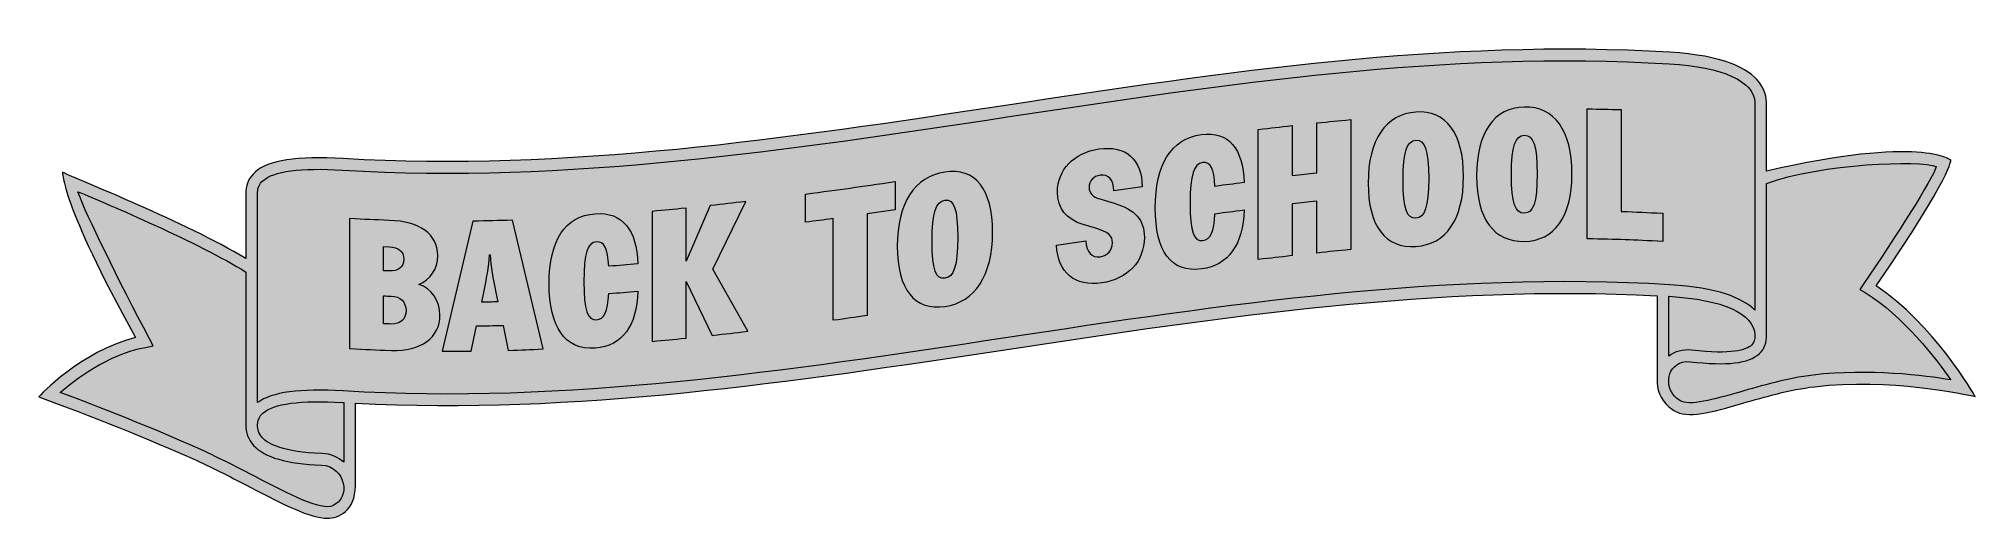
# Model space of a CAD drawing. Header units: inches. Extents: x -0.08 to 4.08, y -2.62 to -1.59.
import ezdxf

# ---------------------------------------------------------------- set-up
doc = ezdxf.new("R2010")
doc.units = ezdxf.units.IN
doc.header["$MEASUREMENT"] = 0
doc.layers.add('Back to School', color=7, linetype='Continuous', lineweight=0)

msp = doc.modelspace()

# ---------------------------------------------------------------- hatches: boundary and pattern name
at = {"layer": 'Back to School', "true_color": 0xf8e0c5, "transparency": 33554687}
h = msp.add_hatch(color=254, dxfattribs=at)
h.dxf.hatch_style = 2
edge = h.paths.add_edge_path()
edge.add_spline(control_points=[(4.083, -2.3579), (4.063, -2.3538), (3.8981, -2.3173), (3.7378, -2.3369), (3.6833, -2.3435), (3.6303, -2.3589), (3.5836, -2.3724), (3.5144, -2.3924), (3.4645, -2.4068), (3.4352, -2.388), (3.4352, -2.388), (3.4323, -2.3861), (3.4323, -2.3861), (3.4096, -2.3711), (3.4, -2.3495), (3.399, -2.329), (3.399, -2.329), (3.399, -2.3272), (3.399, -2.3272), (3.3989, -2.325), (3.3988, -2.3228), (3.399, -2.3207), (3.399, -2.3207), (3.399, -2.1413), (3.399, -2.1413), (2.9288, -2.1164), (2.4577, -2.1876), (2.0019, -2.2567), (1.5449, -2.326), (1.0727, -2.3973), (0.601, -2.3724), (0.601, -2.3724), (0.601, -2.5503), (0.601, -2.5503), (0.601, -2.6038), (0.565, -2.62), (0.541, -2.62), (0.5037, -2.62), (0.4476, -2.5908), (0.3752, -2.5532), (0.3377, -2.5337), (0.299, -2.5135), (0.2586, -2.4952), (0.1573, -2.4496), (0.0298, -2.3986), (-0.0796, -2.3591), (-0.0774, -2.3568), (0.009, -2.2613), (0.1287, -2.2314), (-0.0336, -1.939), (-0.0283, -1.8758), (-0.0283, -1.8758), (0.0142, -1.8958), (0.2335, -1.9823), (0.3657, -2.0611), (0.3657, -2.0611), (0.3657, -1.9423), (0.3657, -1.9423), (0.3657, -1.9203), (0.3642, -1.9087), (0.3716, -1.8935), (0.3748, -1.8867), (0.3794, -1.8807), (0.3853, -1.8754), (0.414, -1.8497), (0.476, -1.8401), (0.575, -1.8462), (1.0532, -1.8753), (1.5336, -1.8024), (1.9981, -1.732), (2.4637, -1.6614), (2.945, -1.5884), (3.4265, -1.6176), (3.541, -1.6245), (3.595, -1.6517), (3.6184, -1.682), (3.6348, -1.7033), (3.6343, -1.7227), (3.6343, -1.7354), (3.6343, -1.7354), (3.6343, -1.8733), (3.6343, -1.8733), (3.9668, -1.7961), (4.0303, -1.8499), (4.0303, -1.8499), (4.0303, -1.8499), (4.0363, -1.8768), (3.8702, -2.1203), (3.9924, -2.2006), (4.0808, -2.3545), (4.083, -2.3579)], knot_values=[0, 0, 0, 0, 1, 1, 1, 2, 2, 2, 3, 3, 3, 4, 4, 4, 5, 5, 5, 6, 6, 6, 7, 7, 7, 8, 8, 8, 9, 9, 9, 10, 10, 10, 11, 11, 11, 12, 12, 12, 13, 13, 13, 14, 14, 14, 15, 15, 15, 16, 16, 16, 17, 17, 17, 18, 18, 18, 19, 19, 19, 20, 20, 20, 21, 21, 21, 22, 22, 22, 23, 23, 23, 24, 24, 24, 25, 25, 25, 26, 26, 26, 27, 27, 27, 28, 28, 28, 29, 29, 29, 30, 30, 30, 30], degree=3, periodic=0)
at = {"layer": 'Back to School', "true_color": 0x333333, "transparency": 33554687}
h = msp.add_hatch(color=250, dxfattribs=at)
h.dxf.hatch_style = 2
edge = h.paths.add_edge_path()
edge.add_spline(control_points=[(2.4223, -1.855), (2.4391, -1.8528), (2.4466, -1.8675), (2.4485, -1.906), (2.4736, -1.9027), (2.4861, -1.9011), (2.5112, -1.898), (2.5089, -1.8251), (2.4787, -1.7868), (2.4195, -1.7946), (2.3541, -1.8033), (2.3205, -1.8595), (2.3205, -1.9527), (2.3205, -2.046), (2.3541, -2.0924), (2.4195, -2.0837), (2.4787, -2.0759), (2.5089, -2.0303), (2.5112, -1.9568), (2.4861, -1.9599), (2.4736, -1.9615), (2.4485, -1.9648), (2.4466, -2.0038), (2.4391, -2.0204), (2.4223, -2.0226), (2.4031, -2.0252), (2.3953, -2.0047), (2.3953, -1.9424), (2.3953, -1.8802), (2.4031, -1.8575), (2.4223, -1.855)], knot_values=[0, 0, 0, 0, 1, 1, 1, 2, 2, 2, 3, 3, 3, 4, 4, 4, 5, 5, 5, 6, 6, 6, 7, 7, 7, 8, 8, 8, 9, 9, 9, 10, 10, 10, 10], degree=3, periodic=0)
edge = h.paths.add_edge_path()
edge.add_spline(control_points=[(2.6675, -1.877), (2.6464, -1.8792), (2.6358, -1.8804), (2.6147, -1.8827), (2.6147, -1.8827), (2.6147, -1.7754), (2.6147, -1.7754), (2.5855, -1.7786), (2.571, -1.7803), (2.5418, -1.7838), (2.5418, -1.7838), (2.5418, -2.0635), (2.5418, -2.0635), (2.571, -2.06), (2.5855, -2.0583), (2.6147, -2.0551), (2.6147, -2.0551), (2.6147, -1.9434), (2.6147, -1.9434), (2.6358, -1.9411), (2.6464, -1.9399), (2.6675, -1.9377), (2.6675, -1.9377), (2.6675, -2.0494), (2.6675, -2.0494), (2.6967, -2.0463), (2.7113, -2.0449), (2.7404, -2.0421), (2.7404, -2.0421), (2.7404, -1.7625), (2.7404, -1.7625), (2.7113, -1.7652), (2.6967, -1.7666), (2.6675, -1.7697), (2.6675, -1.7697), (2.6675, -1.877), (2.6675, -1.877)], knot_values=[0, 0, 0, 0, 1, 1, 1, 2, 2, 2, 3, 3, 3, 4, 4, 4, 5, 5, 5, 6, 6, 6, 7, 7, 7, 8, 8, 8, 9, 9, 9, 10, 10, 10, 11, 11, 11, 12, 12, 12, 12], degree=3, periodic=0)
edge = h.paths.add_edge_path()
edge.add_spline(control_points=[(2.2319, -1.9423), (2.2319, -1.9423), (2.201, -1.9331), (2.201, -1.9331), (2.1857, -1.9287), (2.1782, -1.9204), (2.1782, -1.9082), (2.1782, -1.8945), (2.1876, -1.8841), (2.2021, -1.882), (2.2205, -1.8793), (2.2311, -1.8919), (2.2311, -1.9158), (2.2311, -1.9158), (2.2922, -1.907), (2.2922, -1.907), (2.2922, -1.8478), (2.257, -1.8172), (2.1994, -1.8256), (2.1453, -1.8336), (2.1101, -1.8702), (2.1101, -1.9184), (2.1101, -1.9533), (2.1289, -1.9771), (2.1657, -1.9884), (2.1657, -1.9884), (2.19, -1.9954), (2.19, -1.9954), (2.2205, -2.0046), (2.2284, -2.0121), (2.2284, -2.0274), (2.2284, -2.0427), (2.2178, -2.0552), (2.2017, -2.0575), (2.1837, -2.0602), (2.1724, -2.0478), (2.1712, -2.0233), (2.1712, -2.0233), (2.1081, -2.0327), (2.1081, -2.0327), (2.1105, -2.0915), (2.1477, -2.1223), (2.2053, -2.1138), (2.2609, -2.1057), (2.2969, -2.0677), (2.2969, -2.016), (2.2969, -1.9776), (2.2781, -1.9563), (2.2319, -1.9423)], knot_values=[0, 0, 0, 0, 1, 1, 1, 2, 2, 2, 3, 3, 3, 4, 4, 4, 5, 5, 5, 6, 6, 6, 7, 7, 7, 8, 8, 8, 9, 9, 9, 10, 10, 10, 11, 11, 11, 12, 12, 12, 13, 13, 13, 14, 14, 14, 15, 15, 15, 16, 16, 16, 16], degree=3, periodic=0)
edge = h.paths.add_edge_path()
edge.add_spline(control_points=[(1.8958, -2.0157), (1.8958, -1.9534), (1.8872, -1.9332), (1.8684, -1.936), (1.8492, -1.9389), (1.8406, -1.9617), (1.8406, -2.024), (1.8406, -2.0862), (1.8492, -2.1065), (1.8684, -2.1036), (1.8872, -2.1008), (1.8958, -2.078), (1.8958, -2.0157)], knot_values=[0, 0, 0, 0, 1, 1, 1, 2, 2, 2, 3, 3, 3, 4, 4, 4, 4], degree=3, periodic=0)
edge = h.paths.add_edge_path()
edge.add_spline(control_points=[(1.9706, -2.0044), (1.9706, -2.0977), (1.933, -2.1547), (1.8684, -2.1643), (1.8033, -2.1741), (1.7657, -2.1282), (1.7657, -2.0349), (1.7657, -1.9417), (1.8033, -1.885), (1.8684, -1.8753), (1.933, -1.8656), (1.9706, -1.9112), (1.9706, -2.0044)], knot_values=[0, 0, 0, 0, 1, 1, 1, 2, 2, 2, 3, 3, 3, 4, 4, 4, 4], degree=3, periodic=0)
edge = h.paths.add_edge_path()
edge.add_spline(control_points=[(3.1412, -1.8794), (3.1412, -1.8172), (3.1326, -1.7957), (3.1137, -1.7961), (3.0946, -1.7965), (3.0859, -1.8183), (3.0859, -1.8806), (3.0859, -1.9429), (3.0946, -1.9642), (3.1137, -1.9637), (3.1326, -1.9633), (3.1412, -1.9417), (3.1412, -1.8794)], knot_values=[0, 0, 0, 0, 1, 1, 1, 2, 2, 2, 3, 3, 3, 4, 4, 4, 4], degree=3, periodic=0)
edge = h.paths.add_edge_path()
edge.add_spline(control_points=[(3.216, -1.879), (3.216, -1.9722), (3.1784, -2.0231), (3.1137, -2.0245), (3.0487, -2.0258), (3.0111, -1.9765), (3.0111, -1.8833), (3.0111, -1.7901), (3.0487, -1.7368), (3.1137, -1.7354), (3.1784, -1.734), (3.216, -1.7858), (3.216, -1.879)], knot_values=[0, 0, 0, 0, 1, 1, 1, 2, 2, 2, 3, 3, 3, 4, 4, 4, 4], degree=3, periodic=0)
edge = h.paths.add_edge_path()
edge.add_spline(control_points=[(2.9081, -1.8889), (2.9081, -1.8266), (2.8995, -1.8056), (2.8807, -1.8069), (2.8615, -1.8083), (2.8529, -1.8305), (2.8529, -1.8928), (2.8529, -1.9551), (2.8615, -1.9759), (2.8807, -1.9746), (2.8995, -1.9733), (2.9081, -1.9512), (2.9081, -1.8889)], knot_values=[0, 0, 0, 0, 1, 1, 1, 2, 2, 2, 3, 3, 3, 4, 4, 4, 4], degree=3, periodic=0)
edge = h.paths.add_edge_path()
edge.add_spline(control_points=[(2.9829, -1.8846), (2.9829, -1.9778), (2.9453, -2.0308), (2.8807, -2.0353), (2.8156, -2.0399), (2.778, -1.9921), (2.778, -1.8989), (2.778, -1.8057), (2.8156, -1.7508), (2.8807, -1.7462), (2.9453, -1.7417), (2.9829, -1.7914), (2.9829, -1.8846)], knot_values=[0, 0, 0, 0, 1, 1, 1, 2, 2, 2, 3, 3, 3, 4, 4, 4, 4], degree=3, periodic=0)
edge = h.paths.add_edge_path()
edge.add_spline(control_points=[(4.0303, -2.3222), (3.9997, -2.2782), (3.9287, -2.1848), (3.8461, -2.1346), (3.8461, -2.1346), (3.8349, -2.1278), (3.8349, -2.1278), (3.8349, -2.1278), (3.8423, -2.1169), (3.8423, -2.1169), (3.9147, -2.0112), (3.9902, -1.8918), (3.9992, -1.8634), (3.9649, -1.8495), (3.7529, -1.8563), (3.6343, -1.8997), (3.6343, -1.8997), (3.6343, -2.2255), (3.6343, -2.2255), (3.6349, -2.2422), (3.6298, -2.2558), (3.619, -2.2658), (3.5965, -2.2868), (3.5492, -2.2924), (3.47, -2.2832), (3.4461, -2.2804), (3.4318, -2.2948), (3.4265, -2.3093), (3.4251, -2.3131), (3.4243, -2.3173), (3.424, -2.3216), (3.424, -2.3216), (3.424, -2.3282), (3.424, -2.3282), (3.4248, -2.3415), (3.4313, -2.3554), (3.4461, -2.3653), (3.4461, -2.3653), (3.4478, -2.3664), (3.4478, -2.3664), (3.4684, -2.3797), (3.521, -2.3644), (3.5766, -2.3484), (3.6243, -2.3346), (3.6782, -2.319), (3.7348, -2.312), (3.8536, -2.2975), (3.9757, -2.3132), (4.0303, -2.3222)], knot_values=[0, 0, 0, 0, 1, 1, 1, 2, 2, 2, 3, 3, 3, 4, 4, 4, 5, 5, 5, 6, 6, 6, 7, 7, 7, 8, 8, 8, 9, 9, 9, 10, 10, 10, 11, 11, 11, 12, 12, 12, 13, 13, 13, 14, 14, 14, 15, 15, 15, 16, 16, 16, 16], degree=3, periodic=0)
edge = h.paths.add_edge_path()
edge.add_spline(control_points=[(3.425, -2.1425), (3.4247, -2.1425), (3.4243, -2.1425), (3.424, -2.1425), (3.424, -2.1425), (3.424, -2.2716), (3.424, -2.2716), (3.4371, -2.2612), (3.4542, -2.2562), (3.4729, -2.2583), (3.5592, -2.2684), (3.5907, -2.258), (3.6019, -2.2476), (3.6075, -2.2424), (3.6098, -2.2357), (3.6093, -2.2261), (3.6071, -2.1793), (3.5417, -2.1496), (3.425, -2.1425)], knot_values=[0, 0, 0, 0, 1, 1, 1, 2, 2, 2, 3, 3, 3, 4, 4, 4, 5, 5, 5, 6, 6, 6, 6], degree=3, periodic=0)
edge = h.paths.add_edge_path()
edge.add_spline(control_points=[(3.4265, -2.1176), (3.5283, -2.1237), (3.5821, -2.1459), (3.6093, -2.1721), (3.6093, -2.1721), (3.6093, -1.726), (3.6093, -1.726), (3.607, -1.6792), (3.5416, -1.6496), (3.425, -1.6425), (2.9462, -1.6135), (2.4662, -1.6863), (2.0019, -1.7567), (1.536, -1.8273), (1.0543, -1.9004), (0.5735, -1.8711), (0.4828, -1.8656), (0.4251, -1.8733), (0.402, -1.894), (0.3948, -1.9005), (0.3912, -1.9082), (0.3907, -1.9184), (0.3907, -1.9184), (0.3907, -2.3711), (0.3907, -2.3711), (0.4213, -2.3486), (0.4818, -2.3405), (0.575, -2.3462), (1.0532, -2.3753), (1.5335, -2.3024), (1.9981, -2.232), (2.4637, -2.1614), (2.9451, -2.0884), (3.4265, -2.1176)], knot_values=[0, 0, 0, 0, 1, 1, 1, 2, 2, 2, 3, 3, 3, 4, 4, 4, 5, 5, 5, 6, 6, 6, 7, 7, 7, 8, 8, 8, 9, 9, 9, 10, 10, 10, 11, 11, 11, 11], degree=3, periodic=0)
edge = h.paths.add_edge_path()
edge.add_spline(control_points=[(0.576, -2.3712), (0.5752, -2.3712), (0.5743, -2.3712), (0.5735, -2.3711), (0.4828, -2.3656), (0.4251, -2.3733), (0.402, -2.394), (0.3948, -2.4005), (0.3912, -2.4083), (0.3907, -2.4185), (0.3902, -2.4294), (0.3934, -2.4385), (0.4007, -2.4464), (0.4135, -2.4604), (0.4463, -2.4777), (0.529, -2.4806), (0.5485, -2.4813), (0.5642, -2.4887), (0.576, -2.4995), (0.576, -2.4995), (0.576, -2.3712), (0.576, -2.3712)], knot_values=[0, 0, 0, 0, 1, 1, 1, 2, 2, 2, 3, 3, 3, 4, 4, 4, 5, 5, 5, 6, 6, 6, 7, 7, 7, 7], degree=3, periodic=0)
edge = h.paths.add_edge_path()
edge.add_spline(control_points=[(0.576, -2.5518), (0.5758, -2.5495), (0.5755, -2.5472), (0.575, -2.545), (0.5706, -2.526), (0.5544, -2.5065), (0.5281, -2.5056), (0.4537, -2.503), (0.406, -2.4891), (0.3823, -2.4633), (0.3706, -2.4506), (0.365, -2.4353), (0.3657, -2.4179), (0.3657, -2.4179), (0.3657, -2.0903), (0.3657, -2.0903), (0.2641, -2.027), (0.0687, -1.9442), (0.0043, -1.9175), (0.0228, -1.9683), (0.0925, -2.1089), (0.1584, -2.2342), (0.1584, -2.2342), (0.1663, -2.2491), (0.1663, -2.2491), (0.1663, -2.2491), (0.1497, -2.2523), (0.1497, -2.2523), (0.067, -2.2682), (-0.0041, -2.3235), (-0.0336, -2.3493), (0.0146, -2.3671), (0.1452, -2.4166), (0.2688, -2.4724), (0.3099, -2.491), (0.3507, -2.5122), (0.3868, -2.531), (0.4566, -2.5673), (0.5288, -2.605), (0.5524, -2.5929), (0.5524, -2.5929), (0.5549, -2.5916), (0.5549, -2.5916), (0.5693, -2.5839), (0.5751, -2.5713), (0.576, -2.5591), (0.576, -2.5591), (0.576, -2.5518), (0.576, -2.5518)], knot_values=[0, 0, 0, 0, 1, 1, 1, 2, 2, 2, 3, 3, 3, 4, 4, 4, 5, 5, 5, 6, 6, 6, 7, 7, 7, 8, 8, 8, 9, 9, 9, 10, 10, 10, 11, 11, 11, 12, 12, 12, 13, 13, 13, 14, 14, 14, 15, 15, 15, 16, 16, 16, 16], degree=3, periodic=0)
edge = h.paths.add_edge_path()
edge.add_spline(control_points=[(4.083, -2.3579), (4.063, -2.3538), (3.8981, -2.3173), (3.7378, -2.3369), (3.6833, -2.3435), (3.6303, -2.3589), (3.5836, -2.3724), (3.5144, -2.3924), (3.4645, -2.4068), (3.4352, -2.388), (3.4352, -2.388), (3.4323, -2.3861), (3.4323, -2.3861), (3.4096, -2.3711), (3.4, -2.3495), (3.399, -2.329), (3.399, -2.329), (3.399, -2.3272), (3.399, -2.3272), (3.3989, -2.325), (3.3988, -2.3228), (3.399, -2.3207), (3.399, -2.3207), (3.399, -2.1413), (3.399, -2.1413), (2.9288, -2.1164), (2.4577, -2.1876), (2.0019, -2.2567), (1.5449, -2.326), (1.0727, -2.3973), (0.601, -2.3724), (0.601, -2.3724), (0.601, -2.5503), (0.601, -2.5503), (0.601, -2.6038), (0.565, -2.62), (0.541, -2.62), (0.5037, -2.62), (0.4476, -2.5908), (0.3752, -2.5532), (0.3377, -2.5337), (0.299, -2.5135), (0.2586, -2.4952), (0.1573, -2.4496), (0.0298, -2.3986), (-0.0796, -2.3591), (-0.0774, -2.3568), (0.009, -2.2613), (0.1287, -2.2314), (-0.0336, -1.939), (-0.0283, -1.8758), (-0.0283, -1.8758), (0.0142, -1.8958), (0.2335, -1.9823), (0.3657, -2.0611), (0.3657, -2.0611), (0.3657, -1.9423), (0.3657, -1.9423), (0.3657, -1.9203), (0.3642, -1.9087), (0.3716, -1.8935), (0.3748, -1.8867), (0.3794, -1.8807), (0.3853, -1.8754), (0.414, -1.8497), (0.476, -1.8401), (0.575, -1.8462), (1.0532, -1.8753), (1.5336, -1.8024), (1.9981, -1.732), (2.4637, -1.6614), (2.945, -1.5884), (3.4265, -1.6176), (3.541, -1.6245), (3.595, -1.6517), (3.6184, -1.682), (3.6348, -1.7033), (3.6343, -1.7227), (3.6343, -1.7354), (3.6343, -1.7354), (3.6343, -1.8733), (3.6343, -1.8733), (3.9668, -1.7961), (4.0303, -1.8499), (4.0303, -1.8499), (4.0303, -1.8499), (4.0363, -1.8768), (3.8702, -2.1203), (3.9924, -2.2006), (4.0808, -2.3545), (4.083, -2.3579)], knot_values=[0, 0, 0, 0, 1, 1, 1, 2, 2, 2, 3, 3, 3, 4, 4, 4, 5, 5, 5, 6, 6, 6, 7, 7, 7, 8, 8, 8, 9, 9, 9, 10, 10, 10, 11, 11, 11, 12, 12, 12, 13, 13, 13, 14, 14, 14, 15, 15, 15, 16, 16, 16, 17, 17, 17, 18, 18, 18, 19, 19, 19, 20, 20, 20, 21, 21, 21, 22, 22, 22, 23, 23, 23, 24, 24, 24, 25, 25, 25, 26, 26, 26, 27, 27, 27, 28, 28, 28, 29, 29, 29, 30, 30, 30, 30], degree=3, periodic=0)
edge = h.paths.add_edge_path()
edge.add_spline(control_points=[(1.5683, -1.9833), (1.5923, -1.9801), (1.6042, -1.9785), (1.6282, -1.9753), (1.6282, -1.9753), (1.6282, -2.1942), (1.6282, -2.1942), (1.6574, -2.1902), (1.6719, -2.1882), (1.7011, -2.1841), (1.7011, -2.1841), (1.7011, -1.9651), (1.7011, -1.9651), (1.7011, -1.9651), (1.761, -1.9565), (1.761, -1.9565), (1.761, -1.9565), (1.761, -1.8958), (1.761, -1.8958), (1.6839, -1.907), (1.6454, -1.9124), (1.5683, -1.9226), (1.5683, -1.9226), (1.5683, -1.9833), (1.5683, -1.9833)], knot_values=[0, 0, 0, 0, 1, 1, 1, 2, 2, 2, 3, 3, 3, 4, 4, 4, 5, 5, 5, 6, 6, 6, 7, 7, 7, 8, 8, 8, 8], degree=3, periodic=0)
edge = h.paths.add_edge_path()
edge.add_spline(control_points=[(3.3218, -1.741), (3.2926, -1.7401), (3.2781, -1.7398), (3.2489, -1.7394), (3.2489, -1.7394), (3.2489, -2.0191), (3.2489, -2.0191), (3.314, -2.0199), (3.3465, -2.021), (3.4115, -2.0247), (3.4115, -2.0247), (3.4115, -1.964), (3.4115, -1.964), (3.3756, -1.9619), (3.3577, -1.9611), (3.3218, -1.96), (3.3218, -1.96), (3.3218, -1.741), (3.3218, -1.741)], knot_values=[0, 0, 0, 0, 1, 1, 1, 2, 2, 2, 3, 3, 3, 4, 4, 4, 5, 5, 5, 6, 6, 6, 6], degree=3, periodic=0)
edge = h.paths.add_edge_path()
edge.add_spline(control_points=[(0.9074, -2.1544), (0.9074, -2.1544), (0.9031, -2.1342), (0.9031, -2.1342), (0.8964, -2.1026), (0.8925, -2.08), (0.8905, -2.053), (0.8905, -2.053), (0.8894, -2.053), (0.8894, -2.053), (0.8878, -2.0801), (0.8831, -2.1045), (0.8768, -2.1344), (0.8768, -2.1344), (0.8725, -2.1552), (0.8725, -2.1552), (0.8865, -2.155), (0.8934, -2.1548), (0.9074, -2.1544)], knot_values=[0, 0, 0, 0, 1, 1, 1, 2, 2, 2, 3, 3, 3, 4, 4, 4, 5, 5, 5, 6, 6, 6, 6], degree=3, periodic=0)
edge = h.paths.add_edge_path()
edge.add_spline(control_points=[(0.9387, -1.9788), (0.9387, -1.9788), (1.0045, -2.2558), (1.0045, -2.2558), (0.9746, -2.2572), (0.9596, -2.2578), (0.9297, -2.2588), (0.9297, -2.2588), (0.9184, -2.2051), (0.9184, -2.2051), (0.8956, -2.2057), (0.8843, -2.206), (0.8616, -2.2063), (0.8616, -2.2063), (0.8502, -2.2605), (0.8502, -2.2605), (0.8251, -2.2608), (0.8126, -2.2609), (0.7875, -2.2608), (0.7875, -2.2608), (0.8533, -1.9808), (0.8533, -1.9808), (0.8875, -1.9804), (0.9046, -1.9799), (0.9387, -1.9788)], knot_values=[0, 0, 0, 0, 1, 1, 1, 2, 2, 2, 3, 3, 3, 4, 4, 4, 5, 5, 5, 6, 6, 6, 7, 7, 7, 8, 8, 8, 8], degree=3, periodic=0)
edge = h.paths.add_edge_path()
edge.add_spline(control_points=[(0.7099, -2.1733), (0.7099, -2.1545), (0.6974, -2.1429), (0.6782, -2.1422), (0.6715, -2.142), (0.6681, -2.1419), (0.6614, -2.1417), (0.6614, -2.1417), (0.6614, -2.2016), (0.6614, -2.2016), (0.6681, -2.2018), (0.6715, -2.202), (0.6782, -2.2022), (0.6974, -2.2028), (0.7099, -2.1917), (0.7099, -2.1733)], knot_values=[0, 0, 0, 0, 1, 1, 1, 2, 2, 2, 3, 3, 3, 4, 4, 4, 5, 5, 5, 5], degree=3, periodic=0)
edge = h.paths.add_edge_path()
edge.add_spline(control_points=[(0.6614, -2.0876), (0.6614, -2.0876), (0.6735, -2.088), (0.6735, -2.088), (0.6935, -2.0887), (0.7052, -2.0799), (0.7052, -2.0627), (0.7052, -2.0459), (0.6935, -2.0366), (0.6735, -2.0359), (0.6735, -2.0359), (0.6614, -2.0355), (0.6614, -2.0355), (0.6614, -2.0355), (0.6614, -2.0876), (0.6614, -2.0876)], knot_values=[0, 0, 0, 0, 1, 1, 1, 2, 2, 2, 3, 3, 3, 4, 4, 4, 5, 5, 5, 5], degree=3, periodic=0)
edge = h.paths.add_edge_path()
edge.add_spline(control_points=[(0.7828, -2.1833), (0.7828, -2.2311), (0.7421, -2.261), (0.6786, -2.259), (0.6426, -2.2578), (0.6245, -2.257), (0.5885, -2.255), (0.5885, -2.255), (0.5885, -1.9753), (0.5885, -1.9753), (0.6227, -1.9773), (0.6397, -1.978), (0.6739, -1.9792), (0.7385, -1.9813), (0.7781, -2.0085), (0.7781, -2.0548), (0.7781, -2.0838), (0.762, -2.1072), (0.7374, -2.117), (0.7648, -2.1257), (0.7828, -2.1515), (0.7828, -2.1833)], knot_values=[0, 0, 0, 0, 1, 1, 1, 2, 2, 2, 3, 3, 3, 4, 4, 4, 5, 5, 5, 6, 6, 6, 7, 7, 7, 7], degree=3, periodic=0)
edge = h.paths.add_edge_path()
edge.add_spline(control_points=[(1.1193, -2.0254), (1.1362, -2.0242), (1.1436, -2.0393), (1.1456, -2.078), (1.1706, -2.0761), (1.1832, -2.0751), (1.2082, -2.0729), (1.2059, -1.9999), (1.1757, -1.9608), (1.1166, -1.9649), (1.0512, -1.9694), (1.0175, -2.0221), (1.0175, -2.1154), (1.0175, -2.2086), (1.0512, -2.2585), (1.1166, -2.254), (1.1757, -2.2499), (1.2059, -2.2051), (1.2082, -2.1317), (1.1832, -2.1338), (1.1706, -2.1348), (1.1456, -2.1367), (1.1436, -2.1756), (1.1362, -2.1919), (1.1193, -2.1931), (1.1001, -2.1944), (1.0923, -2.1733), (1.0923, -2.1111), (1.0923, -2.0488), (1.1001, -2.0267), (1.1193, -2.0254)], knot_values=[0, 0, 0, 0, 1, 1, 1, 2, 2, 2, 3, 3, 3, 4, 4, 4, 5, 5, 5, 6, 6, 6, 7, 7, 7, 8, 8, 8, 9, 9, 9, 10, 10, 10, 10], degree=3, periodic=0)
edge = h.paths.add_edge_path()
edge.add_spline(control_points=[(1.3697, -2.0845), (1.3697, -2.0845), (1.4449, -2.2177), (1.4449, -2.2177), (1.414, -2.2214), (1.3986, -2.2232), (1.3677, -2.2266), (1.3677, -2.2266), (1.3117, -2.111), (1.3117, -2.111), (1.3117, -2.111), (1.3117, -2.2325), (1.3117, -2.2325), (1.2825, -2.2354), (1.268, -2.2368), (1.2388, -2.2395), (1.2388, -2.2395), (1.2388, -1.9598), (1.2388, -1.9598), (1.268, -1.9571), (1.2825, -1.9557), (1.3117, -1.9528), (1.3117, -1.9528), (1.3117, -2.0672), (1.3117, -2.0672), (1.3117, -2.0672), (1.3634, -1.9474), (1.3634, -1.9474), (1.3942, -1.944), (1.4097, -1.9422), (1.4405, -1.9386), (1.4405, -1.9386), (1.3697, -2.0845), (1.3697, -2.0845)], knot_values=[0, 0, 0, 0, 1, 1, 1, 2, 2, 2, 3, 3, 3, 4, 4, 4, 5, 5, 5, 6, 6, 6, 7, 7, 7, 8, 8, 8, 9, 9, 9, 10, 10, 10, 11, 11, 11, 11], degree=3, periodic=0)

# ---------------------------------------------------------------- linework, layer by layer
at = {"layer": 'Back to School'}
for points, knots in [([(4.083, -2.3579), (4.063, -2.3538), (3.8981, -2.3173), (3.7378, -2.3369), (3.6833, -2.3435), (3.6303, -2.3589), (3.5836, -2.3724), (3.5144, -2.3924), (3.4645, -2.4068), (3.4352, -2.388), (3.4352, -2.388), (3.4323, -2.3861), (3.4323, -2.3861), (3.4096, -2.3711), (3.4, -2.3495), (3.399, -2.329), (3.399, -2.329), (3.399, -2.3272), (3.399, -2.3272), (3.3989, -2.325), (3.3988, -2.3228), (3.399, -2.3207), (3.399, -2.3207), (3.399, -2.1413), (3.399, -2.1413), (2.9288, -2.1164), (2.4577, -2.1876), (2.0019, -2.2567), (1.5449, -2.326), (1.0727, -2.3973), (0.601, -2.3724), (0.601, -2.3724), (0.601, -2.5503), (0.601, -2.5503), (0.601, -2.6038), (0.565, -2.62), (0.541, -2.62), (0.5037, -2.62), (0.4476, -2.5908), (0.3752, -2.5532), (0.3377, -2.5337), (0.299, -2.5135), (0.2586, -2.4952), (0.1573, -2.4496), (0.0298, -2.3986), (-0.0796, -2.3591), (-0.0774, -2.3568), (0.009, -2.2613), (0.1287, -2.2314), (-0.0336, -1.939), (-0.0283, -1.8758), (-0.0283, -1.8758), (0.0142, -1.8958), (0.2335, -1.9823), (0.3657, -2.0611), (0.3657, -2.0611), (0.3657, -1.9423), (0.3657, -1.9423), (0.3657, -1.9203), (0.3642, -1.9087), (0.3716, -1.8935), (0.3748, -1.8867), (0.3794, -1.8807), (0.3853, -1.8754), (0.414, -1.8497), (0.476, -1.8401), (0.575, -1.8462), (1.0532, -1.8753), (1.5336, -1.8024), (1.9981, -1.732), (2.4637, -1.6614), (2.945, -1.5884), (3.4265, -1.6176), (3.541, -1.6245), (3.595, -1.6517), (3.6184, -1.682), (3.6348, -1.7033), (3.6343, -1.7227), (3.6343, -1.7354), (3.6343, -1.7354), (3.6343, -1.8733), (3.6343, -1.8733), (3.9668, -1.7961), (4.0303, -1.8499), (4.0303, -1.8499), (4.0303, -1.8499), (4.0363, -1.8768), (3.8702, -2.1203), (3.9924, -2.2006), (4.0808, -2.3545), (4.083, -2.3579)], [0, 0, 0, 0, 1, 1, 1, 2, 2, 2, 3, 3, 3, 4, 4, 4, 5, 5, 5, 6, 6, 6, 7, 7, 7, 8, 8, 8, 9, 9, 9, 10, 10, 10, 11, 11, 11, 12, 12, 12, 13, 13, 13, 14, 14, 14, 15, 15, 15, 16, 16, 16, 17, 17, 17, 18, 18, 18, 19, 19, 19, 20, 20, 20, 21, 21, 21, 22, 22, 22, 23, 23, 23, 24, 24, 24, 25, 25, 25, 26, 26, 26, 27, 27, 27, 28, 28, 28, 29, 29, 29, 30, 30, 30, 30]), ([(4.083, -2.3579), (4.063, -2.3538), (3.8981, -2.3173), (3.7378, -2.3369), (3.6833, -2.3435), (3.6303, -2.3589), (3.5836, -2.3724), (3.5144, -2.3924), (3.4645, -2.4068), (3.4352, -2.388), (3.4352, -2.388), (3.4323, -2.3861), (3.4323, -2.3861), (3.4096, -2.3711), (3.4, -2.3495), (3.399, -2.329), (3.399, -2.329), (3.399, -2.3272), (3.399, -2.3272), (3.3989, -2.325), (3.3988, -2.3228), (3.399, -2.3207), (3.399, -2.3207), (3.399, -2.1413), (3.399, -2.1413), (2.9288, -2.1164), (2.4577, -2.1876), (2.0019, -2.2567), (1.5449, -2.326), (1.0727, -2.3973), (0.601, -2.3724), (0.601, -2.3724), (0.601, -2.5503), (0.601, -2.5503), (0.601, -2.6038), (0.565, -2.62), (0.541, -2.62), (0.5037, -2.62), (0.4476, -2.5908), (0.3752, -2.5532), (0.3377, -2.5337), (0.299, -2.5135), (0.2586, -2.4952), (0.1573, -2.4496), (0.0298, -2.3986), (-0.0796, -2.3591), (-0.0774, -2.3568), (0.009, -2.2613), (0.1287, -2.2314), (-0.0336, -1.939), (-0.0283, -1.8758), (-0.0283, -1.8758), (0.0142, -1.8958), (0.2335, -1.9823), (0.3657, -2.0611), (0.3657, -2.0611), (0.3657, -1.9423), (0.3657, -1.9423), (0.3657, -1.9203), (0.3642, -1.9087), (0.3716, -1.8935), (0.3748, -1.8867), (0.3794, -1.8807), (0.3853, -1.8754), (0.414, -1.8497), (0.476, -1.8401), (0.575, -1.8462), (1.0532, -1.8753), (1.5336, -1.8024), (1.9981, -1.732), (2.4637, -1.6614), (2.945, -1.5884), (3.4265, -1.6176), (3.541, -1.6245), (3.595, -1.6517), (3.6184, -1.682), (3.6348, -1.7033), (3.6343, -1.7227), (3.6343, -1.7354), (3.6343, -1.7354), (3.6343, -1.8733), (3.6343, -1.8733), (3.9668, -1.7961), (4.0303, -1.8499), (4.0303, -1.8499), (4.0303, -1.8499), (4.0363, -1.8768), (3.8702, -2.1203), (3.9924, -2.2006), (4.0808, -2.3545), (4.083, -2.3579)], [0, 0, 0, 0, 1, 1, 1, 2, 2, 2, 3, 3, 3, 4, 4, 4, 5, 5, 5, 6, 6, 6, 7, 7, 7, 8, 8, 8, 9, 9, 9, 10, 10, 10, 11, 11, 11, 12, 12, 12, 13, 13, 13, 14, 14, 14, 15, 15, 15, 16, 16, 16, 17, 17, 17, 18, 18, 18, 19, 19, 19, 20, 20, 20, 21, 21, 21, 22, 22, 22, 23, 23, 23, 24, 24, 24, 25, 25, 25, 26, 26, 26, 27, 27, 27, 28, 28, 28, 29, 29, 29, 30, 30, 30, 30]), ([(3.4265, -2.1176), (3.5283, -2.1237), (3.5821, -2.1459), (3.6093, -2.1721), (3.6093, -2.1721), (3.6093, -1.726), (3.6093, -1.726), (3.607, -1.6792), (3.5416, -1.6496), (3.425, -1.6425), (2.9462, -1.6135), (2.4662, -1.6863), (2.0019, -1.7567), (1.536, -1.8273), (1.0543, -1.9004), (0.5735, -1.8711), (0.4828, -1.8656), (0.4251, -1.8733), (0.402, -1.894), (0.3948, -1.9005), (0.3912, -1.9082), (0.3907, -1.9184), (0.3907, -1.9184), (0.3907, -2.3711), (0.3907, -2.3711), (0.4213, -2.3486), (0.4818, -2.3405), (0.575, -2.3462), (1.0532, -2.3753), (1.5335, -2.3024), (1.9981, -2.232), (2.4637, -2.1614), (2.9451, -2.0884), (3.4265, -2.1176)], [0, 0, 0, 0, 1, 1, 1, 2, 2, 2, 3, 3, 3, 4, 4, 4, 5, 5, 5, 6, 6, 6, 7, 7, 7, 8, 8, 8, 9, 9, 9, 10, 10, 10, 11, 11, 11, 11]), ([(2.9829, -1.8846), (2.9829, -1.9778), (2.9453, -2.0308), (2.8807, -2.0353), (2.8156, -2.0399), (2.778, -1.9921), (2.778, -1.8989), (2.778, -1.8057), (2.8156, -1.7508), (2.8807, -1.7462), (2.9453, -1.7417), (2.9829, -1.7914), (2.9829, -1.8846)], [0, 0, 0, 0, 1, 1, 1, 2, 2, 2, 3, 3, 3, 4, 4, 4, 4]), ([(3.216, -1.879), (3.216, -1.9722), (3.1784, -2.0231), (3.1137, -2.0245), (3.0487, -2.0258), (3.0111, -1.9765), (3.0111, -1.8833), (3.0111, -1.7901), (3.0487, -1.7368), (3.1137, -1.7354), (3.1784, -1.734), (3.216, -1.7858), (3.216, -1.879)], [0, 0, 0, 0, 1, 1, 1, 2, 2, 2, 3, 3, 3, 4, 4, 4, 4]), ([(3.3218, -1.741), (3.2926, -1.7401), (3.2781, -1.7398), (3.2489, -1.7394), (3.2489, -1.7394), (3.2489, -2.0191), (3.2489, -2.0191), (3.314, -2.0199), (3.3465, -2.021), (3.4115, -2.0247), (3.4115, -2.0247), (3.4115, -1.964), (3.4115, -1.964), (3.3756, -1.9619), (3.3577, -1.9611), (3.3218, -1.96), (3.3218, -1.96), (3.3218, -1.741), (3.3218, -1.741)], [0, 0, 0, 0, 1, 1, 1, 2, 2, 2, 3, 3, 3, 4, 4, 4, 5, 5, 5, 6, 6, 6, 6]), ([(2.4223, -1.855), (2.4391, -1.8528), (2.4466, -1.8675), (2.4485, -1.906), (2.4736, -1.9027), (2.4861, -1.9011), (2.5112, -1.898), (2.5089, -1.8251), (2.4787, -1.7868), (2.4195, -1.7946), (2.3541, -1.8033), (2.3205, -1.8595), (2.3205, -1.9527), (2.3205, -2.046), (2.3541, -2.0924), (2.4195, -2.0837), (2.4787, -2.0759), (2.5089, -2.0303), (2.5112, -1.9568), (2.4861, -1.9599), (2.4736, -1.9615), (2.4485, -1.9648), (2.4466, -2.0038), (2.4391, -2.0204), (2.4223, -2.0226), (2.4031, -2.0252), (2.3953, -2.0047), (2.3953, -1.9424), (2.3953, -1.8802), (2.4031, -1.8575), (2.4223, -1.855)], [0, 0, 0, 0, 1, 1, 1, 2, 2, 2, 3, 3, 3, 4, 4, 4, 5, 5, 5, 6, 6, 6, 7, 7, 7, 8, 8, 8, 9, 9, 9, 10, 10, 10, 10]), ([(2.6675, -1.877), (2.6464, -1.8792), (2.6358, -1.8804), (2.6147, -1.8827), (2.6147, -1.8827), (2.6147, -1.7754), (2.6147, -1.7754), (2.5855, -1.7786), (2.571, -1.7803), (2.5418, -1.7838), (2.5418, -1.7838), (2.5418, -2.0635), (2.5418, -2.0635), (2.571, -2.06), (2.5855, -2.0583), (2.6147, -2.0551), (2.6147, -2.0551), (2.6147, -1.9434), (2.6147, -1.9434), (2.6358, -1.9411), (2.6464, -1.9399), (2.6675, -1.9377), (2.6675, -1.9377), (2.6675, -2.0494), (2.6675, -2.0494), (2.6967, -2.0463), (2.7113, -2.0449), (2.7404, -2.0421), (2.7404, -2.0421), (2.7404, -1.7625), (2.7404, -1.7625), (2.7113, -1.7652), (2.6967, -1.7666), (2.6675, -1.7697), (2.6675, -1.7697), (2.6675, -1.877), (2.6675, -1.877)], [0, 0, 0, 0, 1, 1, 1, 2, 2, 2, 3, 3, 3, 4, 4, 4, 5, 5, 5, 6, 6, 6, 7, 7, 7, 8, 8, 8, 9, 9, 9, 10, 10, 10, 11, 11, 11, 12, 12, 12, 12]), ([(2.2319, -1.9423), (2.2319, -1.9423), (2.201, -1.9331), (2.201, -1.9331), (2.1857, -1.9287), (2.1782, -1.9204), (2.1782, -1.9082), (2.1782, -1.8945), (2.1876, -1.8841), (2.2021, -1.882), (2.2205, -1.8793), (2.2311, -1.8919), (2.2311, -1.9158), (2.2311, -1.9158), (2.2922, -1.907), (2.2922, -1.907), (2.2922, -1.8478), (2.257, -1.8172), (2.1994, -1.8256), (2.1453, -1.8336), (2.1101, -1.8702), (2.1101, -1.9184), (2.1101, -1.9533), (2.1289, -1.9771), (2.1657, -1.9884), (2.1657, -1.9884), (2.19, -1.9954), (2.19, -1.9954), (2.2205, -2.0046), (2.2284, -2.0121), (2.2284, -2.0274), (2.2284, -2.0427), (2.2178, -2.0552), (2.2017, -2.0575), (2.1837, -2.0602), (2.1724, -2.0478), (2.1712, -2.0233), (2.1712, -2.0233), (2.1081, -2.0327), (2.1081, -2.0327), (2.1105, -2.0915), (2.1477, -2.1223), (2.2053, -2.1138), (2.2609, -2.1057), (2.2969, -2.0677), (2.2969, -2.016), (2.2969, -1.9776), (2.2781, -1.9563), (2.2319, -1.9423)], [0, 0, 0, 0, 1, 1, 1, 2, 2, 2, 3, 3, 3, 4, 4, 4, 5, 5, 5, 6, 6, 6, 7, 7, 7, 8, 8, 8, 9, 9, 9, 10, 10, 10, 11, 11, 11, 12, 12, 12, 13, 13, 13, 14, 14, 14, 15, 15, 15, 16, 16, 16, 16]), ([(2.9081, -1.8889), (2.9081, -1.8266), (2.8995, -1.8056), (2.8807, -1.8069), (2.8615, -1.8083), (2.8529, -1.8305), (2.8529, -1.8928), (2.8529, -1.9551), (2.8615, -1.9759), (2.8807, -1.9746), (2.8995, -1.9733), (2.9081, -1.9512), (2.9081, -1.8889)], [0, 0, 0, 0, 1, 1, 1, 2, 2, 2, 3, 3, 3, 4, 4, 4, 4]), ([(3.1412, -1.8794), (3.1412, -1.8172), (3.1326, -1.7957), (3.1137, -1.7961), (3.0946, -1.7965), (3.0859, -1.8183), (3.0859, -1.8806), (3.0859, -1.9429), (3.0946, -1.9642), (3.1137, -1.9637), (3.1326, -1.9633), (3.1412, -1.9417), (3.1412, -1.8794)], [0, 0, 0, 0, 1, 1, 1, 2, 2, 2, 3, 3, 3, 4, 4, 4, 4]), ([(1.9706, -2.0044), (1.9706, -2.0977), (1.933, -2.1547), (1.8684, -2.1643), (1.8033, -2.1741), (1.7657, -2.1282), (1.7657, -2.0349), (1.7657, -1.9417), (1.8033, -1.885), (1.8684, -1.8753), (1.933, -1.8656), (1.9706, -1.9112), (1.9706, -2.0044)], [0, 0, 0, 0, 1, 1, 1, 2, 2, 2, 3, 3, 3, 4, 4, 4, 4]), ([(4.0303, -2.3222), (3.9997, -2.2782), (3.9287, -2.1848), (3.8461, -2.1346), (3.8461, -2.1346), (3.8349, -2.1278), (3.8349, -2.1278), (3.8349, -2.1278), (3.8423, -2.1169), (3.8423, -2.1169), (3.9147, -2.0112), (3.9902, -1.8918), (3.9992, -1.8634), (3.9649, -1.8495), (3.7529, -1.8563), (3.6343, -1.8997), (3.6343, -1.8997), (3.6343, -2.2255), (3.6343, -2.2255), (3.6349, -2.2422), (3.6298, -2.2558), (3.619, -2.2658), (3.5965, -2.2868), (3.5492, -2.2924), (3.47, -2.2832), (3.4461, -2.2804), (3.4318, -2.2948), (3.4265, -2.3093), (3.4251, -2.3131), (3.4243, -2.3173), (3.424, -2.3216), (3.424, -2.3216), (3.424, -2.3282), (3.424, -2.3282), (3.4248, -2.3415), (3.4313, -2.3554), (3.4461, -2.3653), (3.4461, -2.3653), (3.4478, -2.3664), (3.4478, -2.3664), (3.4684, -2.3797), (3.521, -2.3644), (3.5766, -2.3484), (3.6243, -2.3346), (3.6782, -2.319), (3.7348, -2.312), (3.8536, -2.2975), (3.9757, -2.3132), (4.0303, -2.3222)], [0, 0, 0, 0, 1, 1, 1, 2, 2, 2, 3, 3, 3, 4, 4, 4, 5, 5, 5, 6, 6, 6, 7, 7, 7, 8, 8, 8, 9, 9, 9, 10, 10, 10, 11, 11, 11, 12, 12, 12, 13, 13, 13, 14, 14, 14, 15, 15, 15, 16, 16, 16, 16]), ([(1.5683, -1.9833), (1.5923, -1.9801), (1.6042, -1.9785), (1.6282, -1.9753), (1.6282, -1.9753), (1.6282, -2.1942), (1.6282, -2.1942), (1.6574, -2.1902), (1.6719, -2.1882), (1.7011, -2.1841), (1.7011, -2.1841), (1.7011, -1.9651), (1.7011, -1.9651), (1.7011, -1.9651), (1.761, -1.9565), (1.761, -1.9565), (1.761, -1.9565), (1.761, -1.8958), (1.761, -1.8958), (1.6839, -1.907), (1.6454, -1.9124), (1.5683, -1.9226), (1.5683, -1.9226), (1.5683, -1.9833), (1.5683, -1.9833)], [0, 0, 0, 0, 1, 1, 1, 2, 2, 2, 3, 3, 3, 4, 4, 4, 5, 5, 5, 6, 6, 6, 7, 7, 7, 8, 8, 8, 8]), ([(0.576, -2.5518), (0.5758, -2.5495), (0.5755, -2.5472), (0.575, -2.545), (0.5706, -2.526), (0.5544, -2.5065), (0.5281, -2.5056), (0.4537, -2.503), (0.406, -2.4891), (0.3823, -2.4633), (0.3706, -2.4506), (0.365, -2.4353), (0.3657, -2.4179), (0.3657, -2.4179), (0.3657, -2.0903), (0.3657, -2.0903), (0.2641, -2.027), (0.0687, -1.9442), (0.0043, -1.9175), (0.0228, -1.9683), (0.0925, -2.1089), (0.1584, -2.2342), (0.1584, -2.2342), (0.1663, -2.2491), (0.1663, -2.2491), (0.1663, -2.2491), (0.1497, -2.2523), (0.1497, -2.2523), (0.067, -2.2682), (-0.0041, -2.3235), (-0.0336, -2.3493), (0.0146, -2.3671), (0.1452, -2.4166), (0.2688, -2.4724), (0.3099, -2.491), (0.3507, -2.5122), (0.3868, -2.531), (0.4566, -2.5673), (0.5288, -2.605), (0.5524, -2.5929), (0.5524, -2.5929), (0.5549, -2.5916), (0.5549, -2.5916), (0.5693, -2.5839), (0.5751, -2.5713), (0.576, -2.5591), (0.576, -2.5591), (0.576, -2.5518), (0.576, -2.5518)], [0, 0, 0, 0, 1, 1, 1, 2, 2, 2, 3, 3, 3, 4, 4, 4, 5, 5, 5, 6, 6, 6, 7, 7, 7, 8, 8, 8, 9, 9, 9, 10, 10, 10, 11, 11, 11, 12, 12, 12, 13, 13, 13, 14, 14, 14, 15, 15, 15, 16, 16, 16, 16]), ([(1.3697, -2.0845), (1.3697, -2.0845), (1.4449, -2.2177), (1.4449, -2.2177), (1.414, -2.2214), (1.3986, -2.2232), (1.3677, -2.2266), (1.3677, -2.2266), (1.3117, -2.111), (1.3117, -2.111), (1.3117, -2.111), (1.3117, -2.2325), (1.3117, -2.2325), (1.2825, -2.2354), (1.268, -2.2368), (1.2388, -2.2395), (1.2388, -2.2395), (1.2388, -1.9598), (1.2388, -1.9598), (1.268, -1.9571), (1.2825, -1.9557), (1.3117, -1.9528), (1.3117, -1.9528), (1.3117, -2.0672), (1.3117, -2.0672), (1.3117, -2.0672), (1.3634, -1.9474), (1.3634, -1.9474), (1.3942, -1.944), (1.4097, -1.9422), (1.4405, -1.9386), (1.4405, -1.9386), (1.3697, -2.0845), (1.3697, -2.0845)], [0, 0, 0, 0, 1, 1, 1, 2, 2, 2, 3, 3, 3, 4, 4, 4, 5, 5, 5, 6, 6, 6, 7, 7, 7, 8, 8, 8, 9, 9, 9, 10, 10, 10, 11, 11, 11, 11]), ([(1.8958, -2.0157), (1.8958, -1.9534), (1.8872, -1.9332), (1.8684, -1.936), (1.8492, -1.9389), (1.8406, -1.9617), (1.8406, -2.024), (1.8406, -2.0862), (1.8492, -2.1065), (1.8684, -2.1036), (1.8872, -2.1008), (1.8958, -2.078), (1.8958, -2.0157)], [0, 0, 0, 0, 1, 1, 1, 2, 2, 2, 3, 3, 3, 4, 4, 4, 4]), ([(0.7828, -2.1833), (0.7828, -2.2311), (0.7421, -2.261), (0.6786, -2.259), (0.6426, -2.2578), (0.6245, -2.257), (0.5885, -2.255), (0.5885, -2.255), (0.5885, -1.9753), (0.5885, -1.9753), (0.6227, -1.9773), (0.6397, -1.978), (0.6739, -1.9792), (0.7385, -1.9813), (0.7781, -2.0085), (0.7781, -2.0548), (0.7781, -2.0838), (0.762, -2.1072), (0.7374, -2.117), (0.7648, -2.1257), (0.7828, -2.1515), (0.7828, -2.1833)], [0, 0, 0, 0, 1, 1, 1, 2, 2, 2, 3, 3, 3, 4, 4, 4, 5, 5, 5, 6, 6, 6, 7, 7, 7, 7]), ([(0.9387, -1.9788), (0.9387, -1.9788), (1.0045, -2.2558), (1.0045, -2.2558), (0.9746, -2.2572), (0.9596, -2.2578), (0.9297, -2.2588), (0.9297, -2.2588), (0.9184, -2.2051), (0.9184, -2.2051), (0.8956, -2.2057), (0.8843, -2.206), (0.8616, -2.2063), (0.8616, -2.2063), (0.8502, -2.2605), (0.8502, -2.2605), (0.8251, -2.2608), (0.8126, -2.2609), (0.7875, -2.2608), (0.7875, -2.2608), (0.8533, -1.9808), (0.8533, -1.9808), (0.8875, -1.9804), (0.9046, -1.9799), (0.9387, -1.9788)], [0, 0, 0, 0, 1, 1, 1, 2, 2, 2, 3, 3, 3, 4, 4, 4, 5, 5, 5, 6, 6, 6, 7, 7, 7, 8, 8, 8, 8]), ([(1.1193, -2.0254), (1.1362, -2.0242), (1.1436, -2.0393), (1.1456, -2.078), (1.1706, -2.0761), (1.1832, -2.0751), (1.2082, -2.0729), (1.2059, -1.9999), (1.1757, -1.9608), (1.1166, -1.9649), (1.0512, -1.9694), (1.0175, -2.0221), (1.0175, -2.1154), (1.0175, -2.2086), (1.0512, -2.2585), (1.1166, -2.254), (1.1757, -2.2499), (1.2059, -2.2051), (1.2082, -2.1317), (1.1832, -2.1338), (1.1706, -2.1348), (1.1456, -2.1367), (1.1436, -2.1756), (1.1362, -2.1919), (1.1193, -2.1931), (1.1001, -2.1944), (1.0923, -2.1733), (1.0923, -2.1111), (1.0923, -2.0488), (1.1001, -2.0267), (1.1193, -2.0254)], [0, 0, 0, 0, 1, 1, 1, 2, 2, 2, 3, 3, 3, 4, 4, 4, 5, 5, 5, 6, 6, 6, 7, 7, 7, 8, 8, 8, 9, 9, 9, 10, 10, 10, 10]), ([(0.6614, -2.0876), (0.6614, -2.0876), (0.6735, -2.088), (0.6735, -2.088), (0.6935, -2.0887), (0.7052, -2.0799), (0.7052, -2.0627), (0.7052, -2.0459), (0.6935, -2.0366), (0.6735, -2.0359), (0.6735, -2.0359), (0.6614, -2.0355), (0.6614, -2.0355), (0.6614, -2.0355), (0.6614, -2.0876), (0.6614, -2.0876)], [0, 0, 0, 0, 1, 1, 1, 2, 2, 2, 3, 3, 3, 4, 4, 4, 5, 5, 5, 5]), ([(0.9074, -2.1544), (0.9074, -2.1544), (0.9031, -2.1342), (0.9031, -2.1342), (0.8964, -2.1026), (0.8925, -2.08), (0.8905, -2.053), (0.8905, -2.053), (0.8894, -2.053), (0.8894, -2.053), (0.8878, -2.0801), (0.8831, -2.1045), (0.8768, -2.1344), (0.8768, -2.1344), (0.8725, -2.1552), (0.8725, -2.1552), (0.8865, -2.155), (0.8934, -2.1548), (0.9074, -2.1544)], [0, 0, 0, 0, 1, 1, 1, 2, 2, 2, 3, 3, 3, 4, 4, 4, 5, 5, 5, 6, 6, 6, 6]), ([(0.7099, -2.1733), (0.7099, -2.1545), (0.6974, -2.1429), (0.6782, -2.1422), (0.6715, -2.142), (0.6681, -2.1419), (0.6614, -2.1417), (0.6614, -2.1417), (0.6614, -2.2016), (0.6614, -2.2016), (0.6681, -2.2018), (0.6715, -2.202), (0.6782, -2.2022), (0.6974, -2.2028), (0.7099, -2.1917), (0.7099, -2.1733)], [0, 0, 0, 0, 1, 1, 1, 2, 2, 2, 3, 3, 3, 4, 4, 4, 5, 5, 5, 5]), ([(3.425, -2.1425), (3.4247, -2.1425), (3.4243, -2.1425), (3.424, -2.1425), (3.424, -2.1425), (3.424, -2.2716), (3.424, -2.2716), (3.4371, -2.2612), (3.4542, -2.2562), (3.4729, -2.2583), (3.5592, -2.2684), (3.5907, -2.258), (3.6019, -2.2476), (3.6075, -2.2424), (3.6098, -2.2357), (3.6093, -2.2261), (3.6071, -2.1793), (3.5417, -2.1496), (3.425, -2.1425)], [0, 0, 0, 0, 1, 1, 1, 2, 2, 2, 3, 3, 3, 4, 4, 4, 5, 5, 5, 6, 6, 6, 6]), ([(0.576, -2.3712), (0.5752, -2.3712), (0.5743, -2.3712), (0.5735, -2.3711), (0.4828, -2.3656), (0.4251, -2.3733), (0.402, -2.394), (0.3948, -2.4005), (0.3912, -2.4083), (0.3907, -2.4185), (0.3902, -2.4294), (0.3934, -2.4385), (0.4007, -2.4464), (0.4135, -2.4604), (0.4463, -2.4777), (0.529, -2.4806), (0.5485, -2.4813), (0.5642, -2.4887), (0.576, -2.4995), (0.576, -2.4995), (0.576, -2.3712), (0.576, -2.3712)], [0, 0, 0, 0, 1, 1, 1, 2, 2, 2, 3, 3, 3, 4, 4, 4, 5, 5, 5, 6, 6, 6, 7, 7, 7, 7])]:
    msp.add_open_spline(points, degree=3, knots=knots, dxfattribs=at)

doc.saveas('drawing.dxf')
